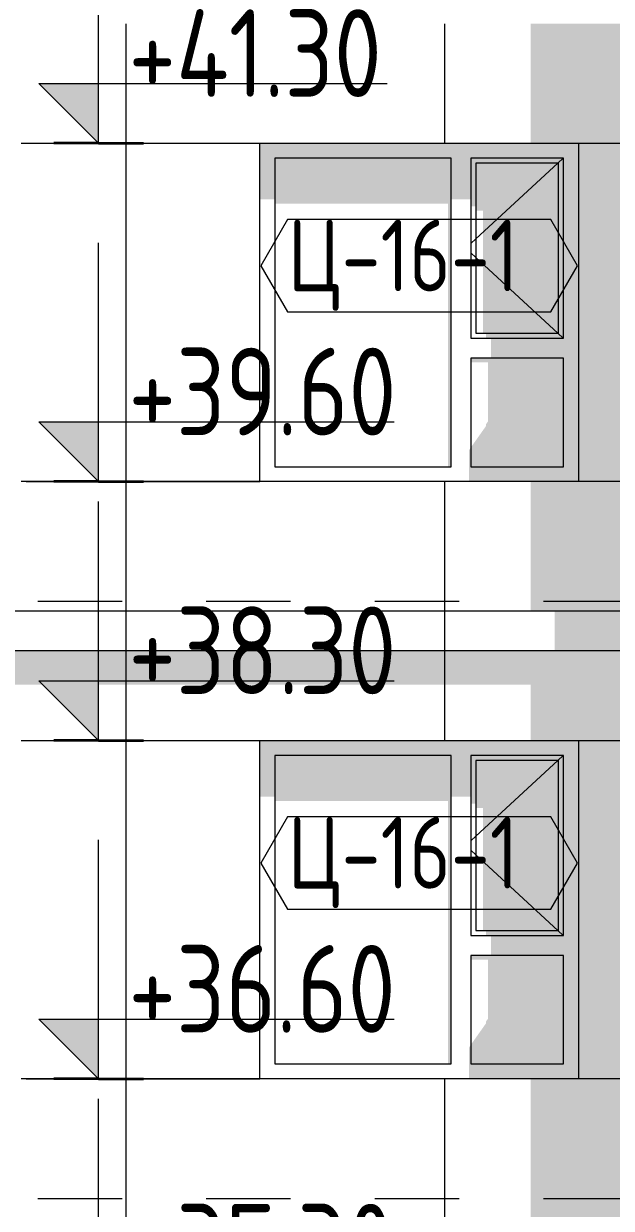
# Model space of a CAD drawing. Header units: millimetres. Extents: x 18162 to 7085488, y 72188 to 247925.
# Drawn here: x 5809622 to 5812574, y 142334 to 148284 of the extents above; entities that cross this region are included whole.
import ezdxf

# ---------------------------------------------------------------- set-up
doc = ezdxf.new("R2010")
doc.units = ezdxf.units.MM
doc.header["$MEASUREMENT"] = 0
doc.linetypes.add('Dashed', pattern=[423.333333, 211.666667, -211.666667])
doc.layers.add('Archicad Windows', color=7, linetype='Continuous')
doc.layers.add('Structural - Bearing', color=7, linetype='Continuous')
doc.styles.add('GENERATED_STYLE_3', font='', dxfattribs={"width": 0.8})
doc.styles.get('GENERATED_STYLE_3').set_extended_font_data('ISOCPEUR MON')
doc.dimstyles.new('GENERATED_STYLE__19', dxfattribs={"dimtxt": 440.00001, "dimasz": 228, "dimexe": 0.18, "dimexo": 31028.935828, "dimgap": 0, "dimtad": 1, "dimdec": 0, "dimzin": 0, "dimdsep": 46, "dimtxsty": 'GENERATED_STYLE_3', "dimblk": 'ARROWHEAD_2', "dimblk1": 'ARROWHEAD_2', "dimblk2": 'ARROWHEAD_2', "dimcen": 0.09, "dimclrd": 13, "dimclre": 13, "dimclrt": 13, "dimadec": 0, "dimazin": 0, "dimtfac": 1, "dimtdec": 4, "dimtmove": 0, "dimatfit": 3, "dimfxl": 1, "dimtolj": 1, "dimtzin": 0, "dimarcsym": 0})
doc.dimstyles.new('GENERATED_STYLE__21', dxfattribs={"dimtxt": 440.00001, "dimasz": 228, "dimexe": 0.18, "dimexo": 31149.347984, "dimgap": 0, "dimtad": 1, "dimdec": 0, "dimzin": 0, "dimdsep": 46, "dimtxsty": 'GENERATED_STYLE_3', "dimblk": 'ARROWHEAD_2', "dimblk1": 'ARROWHEAD_2', "dimblk2": 'ARROWHEAD_2', "dimcen": 0.09, "dimclrd": 13, "dimclre": 13, "dimclrt": 13, "dimadec": 0, "dimazin": 0, "dimtfac": 1, "dimtdec": 4, "dimtmove": 0, "dimatfit": 3, "dimfxl": 1, "dimtolj": 1, "dimtzin": 0, "dimarcsym": 0})
doc.dimstyles.new('GENERATED_STYLE__22', dxfattribs={"dimtxt": 440.00001, "dimasz": 228, "dimexe": 0.18, "dimexo": 32378.935859, "dimgap": 0, "dimtad": 1, "dimdec": 0, "dimzin": 0, "dimdsep": 46, "dimtxsty": 'GENERATED_STYLE_3', "dimblk": 'ARROWHEAD_2', "dimblk1": 'ARROWHEAD_2', "dimblk2": 'ARROWHEAD_2', "dimcen": 0.09, "dimclrd": 13, "dimclre": 13, "dimclrt": 13, "dimadec": 0, "dimazin": 0, "dimtfac": 1, "dimtdec": 4, "dimtmove": 0, "dimatfit": 3, "dimfxl": 1, "dimtolj": 1, "dimtzin": 0, "dimarcsym": 0})
doc.dimstyles.new('GENERATED_STYLE__30', dxfattribs={"dimtxt": 440.00001, "dimasz": 228, "dimexe": 0.18, "dimexo": 0.0625, "dimgap": 0, "dimtad": 1, "dimdec": 0, "dimzin": 0, "dimdsep": 46, "dimtxsty": 'GENERATED_STYLE_3', "dimblk": 'ARROWHEAD_2', "dimblk1": 'ARROWHEAD_2', "dimblk2": 'ARROWHEAD_2', "dimcen": 0.09, "dimclrd": 13, "dimclre": 13, "dimclrt": 13, "dimadec": 0, "dimazin": 0, "dimtfac": 1, "dimtdec": 4, "dimtmove": 0, "dimatfit": 3, "dimfxl": 1, "dimtolj": 1, "dimtzin": 0, "dimarcsym": 0})

# ---------------------------------------------------------------- blocks, each defined once
blk = doc.blocks.new('*X2406', base_point=(5785635.3, 106384.1))
at = {"layer": 'Structural - Bearing', "color": 8, "linetype": 'Continuous', "lineweight": 13}
for p, q in [((5810135.3, 145134.1), (5810135.3, 142984.1)), ((5811735.3, 145134.1), (5811735.3, 144684.1)), ((5809608.8, 144684.1), (5809635.3, 144684.1)), ((5809635.3, 144684.1), (5810135.3, 144684.1)), ((5810135.3, 144684.1), (5810808.8, 144684.1)), ((5812408.8, 144684.1), (5812835.3, 144684.1)), ((5809635.3, 142984.1), (5809608.8, 142984.1)), ((5810135.3, 142984.1), (5809635.3, 142984.1)), ((5809635.3, 142984.1), (5810135.3, 142984.1)), ((5810135.3, 142984.1), (5810808.8, 142984.1)), ((5810135.3, 142984.1), (5810135.3, 142384.1)), ((5810808.8, 142984.1), (5810135.3, 142984.1)), ((5811735.3, 142984.1), (5811735.3, 142384.1)), ((5812835.3, 142984.1), (5812408.8, 142984.1)), ((5810135.3, 142384.1), (5810135.3, 142284.1)), ((5811735.3, 142384.1), (5811735.3, 142284.1))]:
    blk.add_line(p, q, dxfattribs=at)
blk = doc.blocks.new('*X2416', base_point=(5785635.3, 106384.1))
at = {"layer": 'Structural - Bearing', "color": 8, "linetype": 'Continuous', "lineweight": 13}
for p, q in [((5806935.3, 145334.1), (5806935.3, 145134.1)), ((5808535.3, 145334.1), (5808535.3, 145134.1)), ((5810135.3, 145334.1), (5810135.3, 145134.1)), ((5811735.3, 145334.1), (5811735.3, 145134.1)), ((5813335.3, 145334.1), (5813335.3, 145134.1))]:
    blk.add_line(p, q, dxfattribs=at)
blk = doc.blocks.new('*X2421', base_point=(5785635.3, 106384.1))
at = {"layer": 'Structural - Bearing', "color": 8, "linetype": 'Continuous', "lineweight": 13}
for p, q in [((5810135.3, 148284.1), (5810135.3, 145984.1)), ((5811735.3, 148284.1), (5811735.3, 147684.1)), ((5809608.8, 147684.1), (5809635.3, 147684.1)), ((5809635.3, 147684.1), (5810135.3, 147684.1)), ((5810135.3, 147684.1), (5810808.8, 147684.1)), ((5812408.8, 147684.1), (5812835.3, 147684.1)), ((5809635.3, 145984.1), (5809608.8, 145984.1)), ((5810135.3, 145984.1), (5809635.3, 145984.1)), ((5809635.3, 145984.1), (5810135.3, 145984.1)), ((5810135.3, 145984.1), (5810808.8, 145984.1)), ((5810135.3, 145984.1), (5810135.3, 145384.1)), ((5810808.8, 145984.1), (5810135.3, 145984.1)), ((5811735.3, 145984.1), (5811735.3, 145384.1)), ((5812835.3, 145984.1), (5812408.8, 145984.1)), ((5810135.3, 145384.1), (5810135.3, 145334.1)), ((5811735.3, 145384.1), (5811735.3, 145334.1))]:
    blk.add_line(p, q, dxfattribs=at)
blk = doc.blocks.new('*D2616', base_point=(5785635.3, 106384.1))
at = {"color": 12, "linetype": 'Continuous', "lineweight": 35}
for p, q in [((5838328.4, 142420.7), (5838628.4, 142247.5)), ((5838328.4, 142220.7), (5838628.4, 142047.5))]:
    blk.add_line(p, q, dxfattribs=at)
at = {"color": 13, "linetype": 'Continuous', "lineweight": 13}
for p, q in [((5838703.4, 142334.1), (5837187.8, 142334.1)), ((5838478.4, 142134.1), (5838478.4, 142334.1)), ((5838703.4, 142134.1), (5837187.8, 142134.1))]:
    blk.add_line(p, q, dxfattribs=at)
blk = doc.blocks.new('ARROWHEAD_2')
at = {"color": 0, "linetype": 'Continuous', "lineweight": 0}
for p, q in [((-0.378, -0.655), (0.378, 0.655)), ((0, 0), (-1, 0))]:
    blk.add_line(p, q, dxfattribs=at)
blk = doc.blocks.new('*D2617', base_point=(5785635.3, 106384.1))
at = {"color": 12, "linetype": 'Continuous', "lineweight": 35}
for p, q in [((5838328.4, 145220.7), (5838628.4, 145047.5)), ((5838328.4, 142420.7), (5838628.4, 142247.5))]:
    blk.add_line(p, q, dxfattribs=at)
at = {"color": 13, "linetype": 'Continuous', "lineweight": 13}
for p, q in [((5838703.4, 145134.1), (5837187.8, 145134.1)), ((5838478.4, 142334.1), (5838478.4, 145134.1)), ((5838703.4, 142334.1), (5837187.8, 142334.1))]:
    blk.add_line(p, q, dxfattribs=at)
at = {"color": 13, "lineweight": 13, "char_height": 440, "attachment_point": 7, "rotation": 90, "style": 'GENERATED_STYLE_3'}
for s, insert in [('\\A1;{\\pql;\\fISOCPEUR MON|b0|i0|c0|p0;\\W0.800000;2,800}', (5838605.9, 143549.6)), ('\\A1;{\\pql;\\fISOCPEUR MON|b0|i0|c0|p0;\\W0.800000;200}', (5838518.1, 142420.8))]:
    blk.add_mtext(s, dxfattribs=dict(at, insert=insert))
blk = doc.blocks.new('*D2618', base_point=(5785635.3, 106384.1))
at = {"color": 12, "linetype": 'Continuous', "lineweight": 35}
for p, q in [((5838328.4, 145420.7), (5838628.4, 145247.5)), ((5838328.4, 145220.7), (5838628.4, 145047.5))]:
    blk.add_line(p, q, dxfattribs=at)
at = {"color": 13, "linetype": 'Continuous', "lineweight": 13}
for p, q in [((5838703.4, 145334.1), (5837187.8, 145334.1)), ((5838478.4, 145134.1), (5838478.4, 145334.1)), ((5838703.4, 145134.1), (5837187.8, 145134.1))]:
    blk.add_line(p, q, dxfattribs=at)
blk = doc.blocks.new('*D2619', base_point=(5785635.3, 106384.1))
at = {"color": 12, "linetype": 'Continuous', "lineweight": 35}
for p, q in [((5838328.4, 148220.7), (5838628.4, 148047.5)), ((5838328.4, 145420.7), (5838628.4, 145247.5))]:
    blk.add_line(p, q, dxfattribs=at)
at = {"color": 13, "linetype": 'Continuous', "lineweight": 13}
for p, q in [((5838703.4, 148134.1), (5837187.8, 148134.1)), ((5838478.4, 145334.1), (5838478.4, 148134.1)), ((5838703.4, 145334.1), (5837187.8, 145334.1))]:
    blk.add_line(p, q, dxfattribs=at)
at = {"color": 13, "lineweight": 13, "char_height": 440, "attachment_point": 7, "rotation": 90, "style": 'GENERATED_STYLE_3'}
for s, insert in [('\\A1;{\\pql;\\fISOCPEUR MON|b0|i0|c0|p0;\\W0.800000;2,800}', (5838605.9, 146549.6)), ('\\A1;{\\pql;\\fISOCPEUR MON|b0|i0|c0|p0;\\W0.800000;200}', (5838518.1, 145420.8))]:
    blk.add_mtext(s, dxfattribs=dict(at, insert=insert))
blk = doc.blocks.new('*D2620', base_point=(5785635.3, 106384.1))
at = {"color": 12, "linetype": 'Continuous', "lineweight": 35}
for p, q in [((5838328.4, 148420.7), (5838628.4, 148247.5)), ((5838328.4, 148220.7), (5838628.4, 148047.5))]:
    blk.add_line(p, q, dxfattribs=at)
at = {"color": 13, "linetype": 'Continuous', "lineweight": 13}
for p, q in [((5838703.4, 148334.1), (5837187.8, 148334.1)), ((5838478.4, 148134.1), (5838478.4, 148334.1)), ((5838703.4, 148134.1), (5837187.8, 148134.1))]:
    blk.add_line(p, q, dxfattribs=at)
blk = doc.blocks.new('*D2621', base_point=(5785635.3, 106384.1))
at = {"color": 12, "linetype": 'Continuous', "lineweight": 35}
for p, q in [((5838328.4, 151220.7), (5838628.4, 151047.5)), ((5838328.4, 148420.7), (5838628.4, 148247.5))]:
    blk.add_line(p, q, dxfattribs=at)
at = {"color": 13, "linetype": 'Continuous', "lineweight": 13}
for p, q in [((5838703.4, 151134.1), (5837187.8, 151134.1)), ((5838478.4, 148334.1), (5838478.4, 151134.1)), ((5838703.4, 148334.1), (5837187.8, 148334.1))]:
    blk.add_line(p, q, dxfattribs=at)
at = {"color": 13, "lineweight": 13, "char_height": 440, "attachment_point": 7, "rotation": 90, "style": 'GENERATED_STYLE_3'}
for s, insert in [('\\A1;{\\pql;\\fISOCPEUR MON|b0|i0|c0|p0;\\W0.800000;200}', (5838012.1, 150865.2)), ('\\A1;{\\pql;\\fISOCPEUR MON|b0|i0|c0|p0;\\W0.800000;2,800}', (5838605.9, 149549.6)), ('\\A1;{\\pql;\\fISOCPEUR MON|b0|i0|c0|p0;\\W0.800000;200}', (5838518.1, 148420.8))]:
    blk.add_mtext(s, dxfattribs=dict(at, insert=insert))
blk = doc.blocks.new('*D2646', base_point=(5785635.3, 106384.1))
at = {"color": 13, "linetype": 'Continuous', "lineweight": 13}
for p, q in [((5801482.5, 156834.1), (5801482.5, 156980.8)), ((5816658.8, 156834.1), (5801257.5, 156834.1)), ((5801482.5, 102734.1), (5801482.5, 156834.1)), ((5806188.8, 102734.1), (5801257.5, 102734.1)), ((5801482.5, 102587.4), (5801482.5, 102734.1))]:
    blk.add_line(p, q, dxfattribs=at)
at = {"color": 12, "linetype": 'Continuous', "lineweight": 35}
for p, q in [((5801632.5, 156747.5), (5801332.5, 156920.7)), ((5801332.5, 102820.7), (5801632.5, 102647.5))]:
    blk.add_line(p, q, dxfattribs=at)
at = {"color": 13, "lineweight": 13, "insert": (5801610.1, 129125.4), "char_height": 440, "attachment_point": 7, "rotation": 90, "style": 'GENERATED_STYLE_3'}
blk.add_mtext('\\A1;{\\pql;\\fISOCPEUR MON|b0|i0|c0|p0;\\W0.800000;54,100}', dxfattribs=at)
blk = doc.blocks.new('Label_177_3', base_point=(5811608.8, 143834.1))
at = {"color": 13, "linetype": 'Continuous', "lineweight": 13, "flags": 128}
blk.add_lwpolyline([(5810813.7, 144068.3), (5810947.8, 143836.1), (5812269.9, 143836.1), (5812404, 144068.3), (5812269.9, 144300.6), (5810947.8, 144300.6)], close=True, dxfattribs=at)
at = {"color": 13, "lineweight": 13, "insert": (5810947.8, 144299.9), "char_height": 360, "attachment_point": 1, "style": 'GENERATED_STYLE_3'}
blk.add_mtext('\\A1;{\\pql;\\pt0,253000;\\fISOCPEUR MON|b0|i0|c0|p0;\\W0.800000;Ц-16-1\\fISOCPEUR MON|b0|i0|c0|p0;\\W0.800000;\\A1{\\H.66x;\\S^  ;}\\fISOCPEUR MON|b0|i0|c0|p0;\\W0.800000;\\fISOCPEUR MON|b0|i0|c0|p0;\\W0.800000;\\A1{\\H.66x;\\S^  ;}\\fISOCPEUR MON|b0|i0|c0|p0;\\W0.800000; \\fISOCPEUR MON|b0|i0|c0|p0;\\W0.800000;\\fISOCPEUR MON|b0|i0|c0|p0;\\W0.800000;\\fISOCPEUR MON|b0|i0|c0|p0;\\W0.800000;\\fISOCPEUR MON|b0|i0|c0|p0;\\W0.800000;\\fISOCPEUR MON|b0|i0|c0|p0;\\W0.800000;\\fISOCPEUR MON|b0|i0|c0|p0;\\W0.800000;\\fISOCPEUR MON|b0|i0|c0|p0;\\W0.800000;\\fISOCPEUR MON|b0|i0|c0|p0;\\W0.800000;\\fISOCPEUR MON|b0|i0|c0|p0;\\W0.800000;\\fISOCPEUR MON|b0|i0|c0|p0;\\W0.800000;\\fISOCPEUR MON|b0|i0|c0|p0;\\W0.800000;\\fISOCPEUR MON|b0|i0|c0|p0;\\W0.800000;\\fISOCPEUR MON|b0|i0|c0|p0;\\W0.800000;\\fISOCPEUR MON|b0|i0|c0|p0;\\W0.800000;\\fISOCPEUR MON|b0|i0|c0|p0;\\W0.800000;\\fISOCPEUR MON|b0|i0|c0|p0;\\W0.800000;\\fISOCPEUR MON|b0|i0|c0|p0;\\W0.800000;\\fISOCPEUR MON|b0|i0|c0|p0;\\W0.800000;\\fISOCPEUR MON|b0|i0|c0|p0;\\W0.800000;\\fISOCPEUR MON|b0|i0|c0|p0;\\W0.800000;\\fISOCPEUR MON|b0|i0|c0|p0;\\W0.800000;\\fISOCPEUR MON|b0|i0|c0|p0;\\W0.800000;\\fISOCPEUR MON|b0|i0|c0|p0;\\W0.800000;\\fISOCPEUR MON|b0|i0|c0|p0;\\W0.800000;\\fISOCPEUR MON|b0|i0|c0|p0;\\W0.800000;\\fISOCPEUR MON|b0|i0|c0|p0;\\W0.800000;\\fISOCPEUR MON|b0|i0|c0|p0;\\W0.800000;\\fISOCPEUR MON|b0|i0|c0|p0;\\W0.800000;\\fISOCPEUR MON|b0|i0|c0|p0;\\W0.800000;\\fISOCPEUR MON|b0|i0|c0|p0;\\W0.800000;\\fISOCPEUR MON|b0|i0|c0|p0;\\W0.800000;\\fISOCPEUR MON|b0|i0|c0|p0;\\W0.800000;\\fISOCPEUR MON|b0|i0|c0|p0;\\W0.800000;\\fISOCPEUR MON|b0|i0|c0|p0;\\W0.800000;\\fISOCPEUR MON|b0|i0|c0|p0;\\W0.800000;\\fISOCPEUR MON|b0|i0|c0|p0;\\W0.800000;\\fISOCPEUR MON|b0|i0|c0|p0;\\W0.800000;\\fISOCPEUR MON|b0|i0|c0|p0;\\W0.800000;\\fISOCPEUR MON|b0|i0|c0|p0;\\W0.800000;\\fISOCPEUR MON|b0|i0|c0|p0;\\W0.800000;\\fISOCPEUR MON|b0|i0|c0|p0;\\W0.800000;\\fISOCPEUR MON|b0|i0|c0|p0;\\W0.800000;\\fISOCPEUR MON|b0|i0|c0|p0;\\W0.800000;}', dxfattribs=at)
blk = doc.blocks.new('Label_182_3', base_point=(5811608.8, 146834.1))
at = {"color": 13, "linetype": 'Continuous', "lineweight": 13, "flags": 128}
blk.add_lwpolyline([(5810813.7, 147068.3), (5810947.8, 146836.1), (5812269.9, 146836.1), (5812404, 147068.3), (5812269.9, 147300.6), (5810947.8, 147300.6)], close=True, dxfattribs=at)
at = {"color": 13, "lineweight": 13, "insert": (5810947.8, 147299.9), "char_height": 360, "attachment_point": 1, "style": 'GENERATED_STYLE_3'}
blk.add_mtext('\\A1;{\\pql;\\pt0,253000;\\fISOCPEUR MON|b0|i0|c0|p0;\\W0.800000;Ц-16-1\\fISOCPEUR MON|b0|i0|c0|p0;\\W0.800000;\\A1{\\H.66x;\\S^  ;}\\fISOCPEUR MON|b0|i0|c0|p0;\\W0.800000;\\fISOCPEUR MON|b0|i0|c0|p0;\\W0.800000;\\A1{\\H.66x;\\S^  ;}\\fISOCPEUR MON|b0|i0|c0|p0;\\W0.800000; \\fISOCPEUR MON|b0|i0|c0|p0;\\W0.800000;\\fISOCPEUR MON|b0|i0|c0|p0;\\W0.800000;\\fISOCPEUR MON|b0|i0|c0|p0;\\W0.800000;\\fISOCPEUR MON|b0|i0|c0|p0;\\W0.800000;\\fISOCPEUR MON|b0|i0|c0|p0;\\W0.800000;\\fISOCPEUR MON|b0|i0|c0|p0;\\W0.800000;\\fISOCPEUR MON|b0|i0|c0|p0;\\W0.800000;\\fISOCPEUR MON|b0|i0|c0|p0;\\W0.800000;\\fISOCPEUR MON|b0|i0|c0|p0;\\W0.800000;\\fISOCPEUR MON|b0|i0|c0|p0;\\W0.800000;\\fISOCPEUR MON|b0|i0|c0|p0;\\W0.800000;\\fISOCPEUR MON|b0|i0|c0|p0;\\W0.800000;\\fISOCPEUR MON|b0|i0|c0|p0;\\W0.800000;\\fISOCPEUR MON|b0|i0|c0|p0;\\W0.800000;\\fISOCPEUR MON|b0|i0|c0|p0;\\W0.800000;\\fISOCPEUR MON|b0|i0|c0|p0;\\W0.800000;\\fISOCPEUR MON|b0|i0|c0|p0;\\W0.800000;\\fISOCPEUR MON|b0|i0|c0|p0;\\W0.800000;\\fISOCPEUR MON|b0|i0|c0|p0;\\W0.800000;\\fISOCPEUR MON|b0|i0|c0|p0;\\W0.800000;\\fISOCPEUR MON|b0|i0|c0|p0;\\W0.800000;\\fISOCPEUR MON|b0|i0|c0|p0;\\W0.800000;\\fISOCPEUR MON|b0|i0|c0|p0;\\W0.800000;\\fISOCPEUR MON|b0|i0|c0|p0;\\W0.800000;\\fISOCPEUR MON|b0|i0|c0|p0;\\W0.800000;\\fISOCPEUR MON|b0|i0|c0|p0;\\W0.800000;\\fISOCPEUR MON|b0|i0|c0|p0;\\W0.800000;\\fISOCPEUR MON|b0|i0|c0|p0;\\W0.800000;\\fISOCPEUR MON|b0|i0|c0|p0;\\W0.800000;\\fISOCPEUR MON|b0|i0|c0|p0;\\W0.800000;\\fISOCPEUR MON|b0|i0|c0|p0;\\W0.800000;\\fISOCPEUR MON|b0|i0|c0|p0;\\W0.800000;\\fISOCPEUR MON|b0|i0|c0|p0;\\W0.800000;\\fISOCPEUR MON|b0|i0|c0|p0;\\W0.800000;\\fISOCPEUR MON|b0|i0|c0|p0;\\W0.800000;\\fISOCPEUR MON|b0|i0|c0|p0;\\W0.800000;\\fISOCPEUR MON|b0|i0|c0|p0;\\W0.800000;\\fISOCPEUR MON|b0|i0|c0|p0;\\W0.800000;\\fISOCPEUR MON|b0|i0|c0|p0;\\W0.800000;\\fISOCPEUR MON|b0|i0|c0|p0;\\W0.800000;\\fISOCPEUR MON|b0|i0|c0|p0;\\W0.800000;\\fISOCPEUR MON|b0|i0|c0|p0;\\W0.800000;\\fISOCPEUR MON|b0|i0|c0|p0;\\W0.800000;}', dxfattribs=at)

msp = doc.modelspace()

# ---------------------------------------------------------------- hatches: boundary and pattern name
at = {"linetype": 'Continuous', "lineweight": 13}
for points in [[(5809998.1, 147684.1), (5809998.1, 147984.1), (5809698.1, 147984.1)], [(5809998.1, 145984.1), (5809998.1, 146284.1), (5809698.1, 146284.1)], [(5809998.1, 144684.1), (5809998.1, 144984.1), (5809698.1, 144984.1)], [(5809998.1, 142984.1), (5809998.1, 143284.1), (5809698.1, 143284.1)]]:
    msp.add_hatch(color=13, dxfattribs=at).paths.add_polyline_path(points)
at = {"layer": 'Archicad Windows', "linetype": 'Continuous', "lineweight": 0}
for points in [[(5811768.8, 147609.1), (5811868.8, 147609.1), (5812333.8, 147609.1), (5812408.8, 147609.1), (5812408.8, 147684.1), (5810808.8, 147684.1), (5810808.8, 147609.1), (5810883.8, 147609.1)], [(5810883.8, 147609.1), (5810808.8, 147609.1), (5810808.8, 147401.2), (5810883.8, 147401.2)], [(5811768.8, 147609.1), (5810883.8, 147609.1), (5810883.8, 147380), (5811753.8, 147380), (5811753.8, 146059.1), (5811768.8, 146059.1)], [(5811768.8, 147401.2), (5811868.8, 147401.2), (5811868.8, 147609.1), (5811768.8, 147609.1)], [(5812333.8, 147609.1), (5811868.8, 147609.1), (5811868.8, 147584.1), (5811893.8, 147584.1), (5812308.8, 147584.1), (5812333.8, 147584.1)], [(5811868.8, 147584.1), (5811868.8, 147365.9), (5811893.8, 147365.9), (5811893.8, 147584.1)], [(5812308.8, 147584.1), (5811893.8, 147584.1), (5811893.8, 147344.7), (5811928.8, 147344.7), (5811928.8, 146729.1), (5812308.8, 146729.1)], [(5812308.8, 146729.1), (5812333.8, 146729.1), (5812333.8, 147584.1), (5812308.8, 147584.1)], [(5812333.8, 146704.1), (5812333.8, 146604.1), (5812333.8, 146059.1), (5812408.8, 146059.1), (5812408.8, 147609.1), (5812333.8, 147609.1)], [(5812333.8, 146729.1), (5811943.8, 146729.1), (5811943.8, 146704.1), (5812333.8, 146704.1)], [(5812333.8, 146704.1), (5811968.8, 146704.1), (5811968.8, 146604.1), (5812333.8, 146604.1)], [(5812333.8, 146604.1), (5811868.8, 146604.1), (5811868.8, 146582.9), (5811953.8, 146582.9), (5811953.8, 146285.7), (5811943.8, 146271.5), (5811943.8, 146262.2), (5811868.8, 146156.2), (5811868.8, 146059.1), (5812333.8, 146059.1)], [(5811868.8, 146156.2), (5811858.8, 146142), (5811858.8, 146059.1), (5811868.8, 146059.1)], [(5812408.8, 146059.1), (5811858.8, 146059.1), (5811858.8, 145984.1), (5812408.8, 145984.1)], [(5811768.8, 144609.1), (5811868.8, 144609.1), (5812333.8, 144609.1), (5812408.8, 144609.1), (5812408.8, 144684.1), (5810808.8, 144684.1), (5810808.8, 144609.1), (5810883.8, 144609.1)], [(5810883.8, 144609.1), (5810808.8, 144609.1), (5810808.8, 144401.2), (5810883.8, 144401.2)], [(5811768.8, 144609.1), (5810883.8, 144609.1), (5810883.8, 144380), (5811753.8, 144380), (5811753.8, 143059.1), (5811768.8, 143059.1)], [(5811768.8, 144609.1), (5811768.8, 144401.2), (5811868.8, 144401.2), (5811868.8, 144609.1)], [(5812333.8, 144609.1), (5811868.8, 144609.1), (5811868.8, 144584.1), (5811893.8, 144584.1), (5812308.8, 144584.1), (5812333.8, 144584.1)], [(5812333.8, 143704.1), (5812333.8, 143604.1), (5812333.8, 143059.1), (5812408.8, 143059.1), (5812408.8, 144609.1), (5812333.8, 144609.1)], [(5811868.8, 144584.1), (5811868.8, 144365.9), (5811893.8, 144365.9), (5811893.8, 144584.1)], [(5812308.8, 144584.1), (5811893.8, 144584.1), (5811893.8, 144344.7), (5811928.8, 144344.7), (5811928.8, 143729.1), (5812308.8, 143729.1)], [(5812308.8, 143729.1), (5812333.8, 143729.1), (5812333.8, 144584.1), (5812308.8, 144584.1)], [(5812333.8, 143729.1), (5811943.8, 143729.1), (5811943.8, 143704.1), (5812333.8, 143704.1)], [(5812333.8, 143704.1), (5811968.8, 143704.1), (5811968.8, 143604.1), (5812333.8, 143604.1)], [(5812333.8, 143604.1), (5811868.8, 143604.1), (5811868.8, 143582.9), (5811953.8, 143582.9), (5811953.8, 143285.7), (5811943.8, 143271.5), (5811943.8, 143262.2), (5811868.8, 143156.2), (5811868.8, 143059.1), (5812333.8, 143059.1)], [(5811868.8, 143156.2), (5811858.8, 143142), (5811858.8, 143059.1), (5811868.8, 143059.1)], [(5812408.8, 143059.1), (5811858.8, 143059.1), (5811858.8, 142984.1), (5812408.8, 142984.1)]]:
    msp.add_hatch(color=49, dxfattribs=at).paths.add_polyline_path(points)
at = {"layer": 'Structural - Bearing', "linetype": 'Continuous', "lineweight": 0}
for points in [[(5812168.8, 148284.1), (5812168.8, 147684.1), (5812408.8, 147684.1), (5812408.8, 145984.1), (5812168.8, 145984.1), (5812168.8, 145334.1), (5816958.8, 145334.1), (5816958.8, 145354.1), (5813458.8, 145354.1), (5813458.8, 145414.1), (5813439.3, 145414.1), (5813439.3, 148044.1), (5813458.8, 148044.1), (5813458.8, 148104.1), (5816958.8, 148104.1), (5816958.8, 148134.1), (5813408.8, 148134.1), (5813408.8, 148284.1)], [(5812289.1, 145334.1), (5812289.1, 145134.1), (5813408.8, 145134.1), (5813408.8, 145334.1)], [(5806238.4, 145134.1), (5806208.8, 145134.1), (5806208.8, 144964), (5812168.8, 144964), (5812168.8, 144684.1), (5812408.8, 144684.1), (5812408.8, 142984.1), (5812168.8, 142984.1), (5812168.8, 142284.1), (5813408.8, 142284.1), (5813408.8, 142334.1), (5816958.8, 142334.1), (5816958.8, 142354.1), (5813458.8, 142354.1), (5813458.8, 142414.1), (5813439.3, 142414.1), (5813439.3, 145044.1), (5813458.8, 145044.1), (5813458.8, 145104.1), (5816958.8, 145104.1), (5816958.8, 145134.1)]]:
    msp.add_hatch(color=49, dxfattribs=at).paths.add_polyline_path(points)

# ---------------------------------------------------------------- linework, layer by layer
at = {"color": 13, "linetype": 'Continuous', "lineweight": 13}
for p, q in [((5809998.1, 147684.1), (5809998.1, 148884.1)), ((5809998.1, 147684.1), (5809698.1, 147984.1)), ((5809698.1, 147984.1), (5809998.1, 147984.1)), ((5809998.1, 147984.1), (5811447.9, 147984.1)), ((5809998.1, 145984.1), (5809998.1, 147184.1)), ((5809998.1, 145984.1), (5809698.1, 146284.1)), ((5809698.1, 146284.1), (5809998.1, 146284.1)), ((5809998.1, 146284.1), (5811483, 146284.1)), ((5809998.1, 144684.1), (5809998.1, 145884.1)), ((5809998.1, 144684.1), (5809698.1, 144984.1)), ((5809698.1, 144984.1), (5809998.1, 144984.1)), ((5809998.1, 144984.1), (5811483, 144984.1)), ((5809998.1, 142984.1), (5809998.1, 144184.1)), ((5809998.1, 142984.1), (5809698.1, 143284.1)), ((5809698.1, 143284.1), (5809998.1, 143284.1)), ((5809998.1, 143284.1), (5811483, 143284.1)), ((5809998.1, 141684.1), (5809998.1, 142884.1))]:
    msp.add_line(p, q, dxfattribs=at)
at = {"color": 12, "linetype": 'Continuous', "lineweight": 35}
for p, q in [((5809998.1, 147684.1), (5809773.1, 147684.1)), ((5809998.1, 147684.1), (5810223.1, 147684.1)), ((5809998.1, 145984.1), (5809773.1, 145984.1)), ((5809998.1, 145984.1), (5810223.1, 145984.1)), ((5809998.1, 144684.1), (5809773.1, 144684.1)), ((5809998.1, 144684.1), (5810223.1, 144684.1)), ((5809998.1, 142984.1), (5809773.1, 142984.1)), ((5809998.1, 142984.1), (5810223.1, 142984.1))]:
    msp.add_line(p, q, dxfattribs=at)
at = {"color": 8, "linetype": 'Dashed', "lineweight": 13, "ltscale": 2}
for p, q in [((5800379.4, 145384.1), (5841359.8, 145384.1)), ((5800379.4, 142384.1), (5841359.8, 142384.1))]:
    msp.add_line(p, q, dxfattribs=at)
at = {"layer": 'Archicad Windows', "color": 7, "linetype": 'Continuous', "lineweight": 13}
for p, q in [((5810808.8, 147684.1), (5812408.8, 147684.1)), ((5810808.8, 145984.1), (5810808.8, 147684.1)), ((5812408.8, 147684.1), (5812408.8, 145984.1)), ((5812408.8, 145984.1), (5810808.8, 145984.1)), ((5810808.8, 142984.1), (5810808.8, 144684.1)), ((5810808.8, 144684.1), (5812408.8, 144684.1)), ((5812408.8, 144684.1), (5812408.8, 142984.1)), ((5812408.8, 142984.1), (5810808.8, 142984.1))]:
    msp.add_line(p, q, dxfattribs=at)
at = {"layer": 'Archicad Windows', "color": 7, "linetype": 'Continuous', "lineweight": 9}
for p, q in [((5810883.8, 147609.1), (5810883.8, 146059.1)), ((5811768.8, 147609.1), (5810883.8, 147609.1)), ((5811768.8, 146059.1), (5811768.8, 147609.1)), ((5811868.8, 147609.1), (5811868.8, 146704.1)), ((5812333.8, 147609.1), (5811868.8, 147609.1)), ((5811893.8, 147584.1), (5811893.8, 146729.1)), ((5812308.8, 147584.1), (5811893.8, 147584.1)), ((5812304.9, 147584.1), (5811893.8, 147202.9)), ((5812331.9, 147609.1), (5812304.9, 147584.1)), ((5812308.8, 146729.1), (5812308.8, 147584.1)), ((5812333.8, 146704.1), (5812333.8, 147609.1)), ((5811893.8, 147202.9), (5811868.8, 147179.7)), ((5811893.8, 147110.2), (5811868.8, 147133.4)), ((5812304.9, 146729.1), (5811893.8, 147110.2)), ((5811893.8, 146729.1), (5812308.8, 146729.1)), ((5812331.9, 146704.1), (5812304.9, 146729.1)), ((5811868.8, 146704.1), (5812333.8, 146704.1)), ((5811868.8, 146604.1), (5811868.8, 146059.1)), ((5812333.8, 146604.1), (5811868.8, 146604.1)), ((5812333.8, 146059.1), (5812333.8, 146604.1)), ((5810883.8, 146059.1), (5811768.8, 146059.1)), ((5811868.8, 146059.1), (5812333.8, 146059.1)), ((5810883.8, 144609.1), (5810883.8, 143059.1)), ((5811768.8, 144609.1), (5810883.8, 144609.1)), ((5811768.8, 143059.1), (5811768.8, 144609.1)), ((5811868.8, 144609.1), (5811868.8, 143704.1)), ((5812333.8, 144609.1), (5811868.8, 144609.1)), ((5812331.9, 144609.1), (5812304.9, 144584.1)), ((5812333.8, 143704.1), (5812333.8, 144609.1)), ((5811893.8, 144584.1), (5811893.8, 143729.1)), ((5812308.8, 144584.1), (5811893.8, 144584.1)), ((5812304.9, 144584.1), (5811893.8, 144202.9)), ((5812308.8, 143729.1), (5812308.8, 144584.1)), ((5811893.8, 144202.9), (5811868.8, 144179.7)), ((5811893.8, 144110.2), (5811868.8, 144133.4)), ((5812304.9, 143729.1), (5811893.8, 144110.2)), ((5811868.8, 143704.1), (5812333.8, 143704.1)), ((5811893.8, 143729.1), (5812308.8, 143729.1)), ((5812331.9, 143704.1), (5812304.9, 143729.1)), ((5811868.8, 143604.1), (5811868.8, 143059.1)), ((5812333.8, 143604.1), (5811868.8, 143604.1)), ((5812333.8, 143059.1), (5812333.8, 143604.1)), ((5810883.8, 143059.1), (5811768.8, 143059.1)), ((5811868.8, 143059.1), (5812333.8, 143059.1))]:
    msp.add_line(p, q, dxfattribs=at)
at = {"layer": 'Structural - Bearing', "color": 7, "linetype": 'Continuous', "lineweight": 13}
for p, q in [((5813408.8, 145334.1), (5806238.4, 145334.1)), ((5813408.8, 145134.1), (5806238.4, 145134.1))]:
    msp.add_line(p, q, dxfattribs=at)

# ---------------------------------------------------------------- block references
at = {"color": 12, "linetype": 'Continuous', "lineweight": 13}
for name, p in [('Label_182_3', (5811608.8, 146834.1)), ('Label_177_3', (5811608.8, 143834.1))]:
    msp.add_blockref(name, p, dxfattribs=at)
at = {"layer": 'Structural - Bearing', "lineweight": 0}
for name in ['*X2421', '*X2416', '*X2406']:
    msp.add_blockref(name, (5785635.3, 106384.1), dxfattribs=at)

# ---------------------------------------------------------------- texts
at = {"color": 13, "lineweight": 13, "char_height": 440, "attachment_point": 7, "style": 'GENERATED_STYLE_3'}
for s, insert in [('\\A1;{\\pql;\\fISOCPEUR MON|b0|i0|c0|p0;\\W0.800000;+41.30}', (5810148.1, 147916.3)), ('\\A1;{\\pql;\\fISOCPEUR MON|b0|i0|c0|p0;\\W0.800000;+39.60}', (5810148.1, 146216.3)), ('\\A1;{\\pql;\\fISOCPEUR MON|b0|i0|c0|p0;\\W0.800000;+38.30}', (5810148.1, 144916.3)), ('\\A1;{\\pql;\\fISOCPEUR MON|b0|i0|c0|p0;\\W0.800000;+36.60}', (5810148.1, 143216.3)), ('\\A1;{\\pql;\\fISOCPEUR MON|b0|i0|c0|p0;\\W0.800000;+35.30}', (5810148.1, 141916.3))]:
    msp.add_mtext(s, dxfattribs=dict(at, insert=insert))

# ---------------------------------------------------------------- dimensions: what is measured, and where the dimension line sits
at = {"color": 13, "linetype": 'Continuous', "lineweight": 13}
for base, p1, p2, dimstyle, picture, middle in [((5801482.5, 156834.1), (5806188.8, 102734.1), (5816658.8, 156834.1), 'GENERATED_STYLE__30', '*D2646', (5801174.5, 130029.9)), ((5838478.4, 151134.1), (5805483.8, 148334.1), (5804808.8, 151134.1), 'GENERATED_STYLE__22', '*D2621', (5838170.4, 150286.7)), ((5838478.4, 148334.1), (5805483.8, 148134.1), (5805483.8, 148334.1), 'GENERATED_STYLE__19', '*D2620', (5838170.4, 148923)), ((5838478.4, 148134.1), (5805423.6, 145334.1), (5805483.8, 148134.1), 'GENERATED_STYLE__19', '*D2619', (5838170.4, 147286.7)), ((5838478.4, 145334.1), (5805423.6, 145134.1), (5805423.6, 145334.1), 'GENERATED_STYLE__21', '*D2618', (5838170.4, 145923)), ((5838478.4, 145134.1), (5805483.8, 142334.1), (5805423.6, 145134.1), 'GENERATED_STYLE__21', '*D2617', (5838170.4, 144286.7)), ((5838478.4, 142334.1), (5805483.8, 142134.1), (5805483.8, 142334.1), 'GENERATED_STYLE__19', '*D2616', (5838170.4, 142923))]:
    dim = msp.add_linear_dim(base=base, p1=p1, p2=p2, angle=90, dimstyle=dimstyle, dxfattribs=at)
    dim.commit()
    dim.dimension.update_dxf_attribs({"geometry": picture, "text_midpoint": middle, "dimtype": 160, "text_rotation": 90})

doc.saveas('drawing.dxf')
